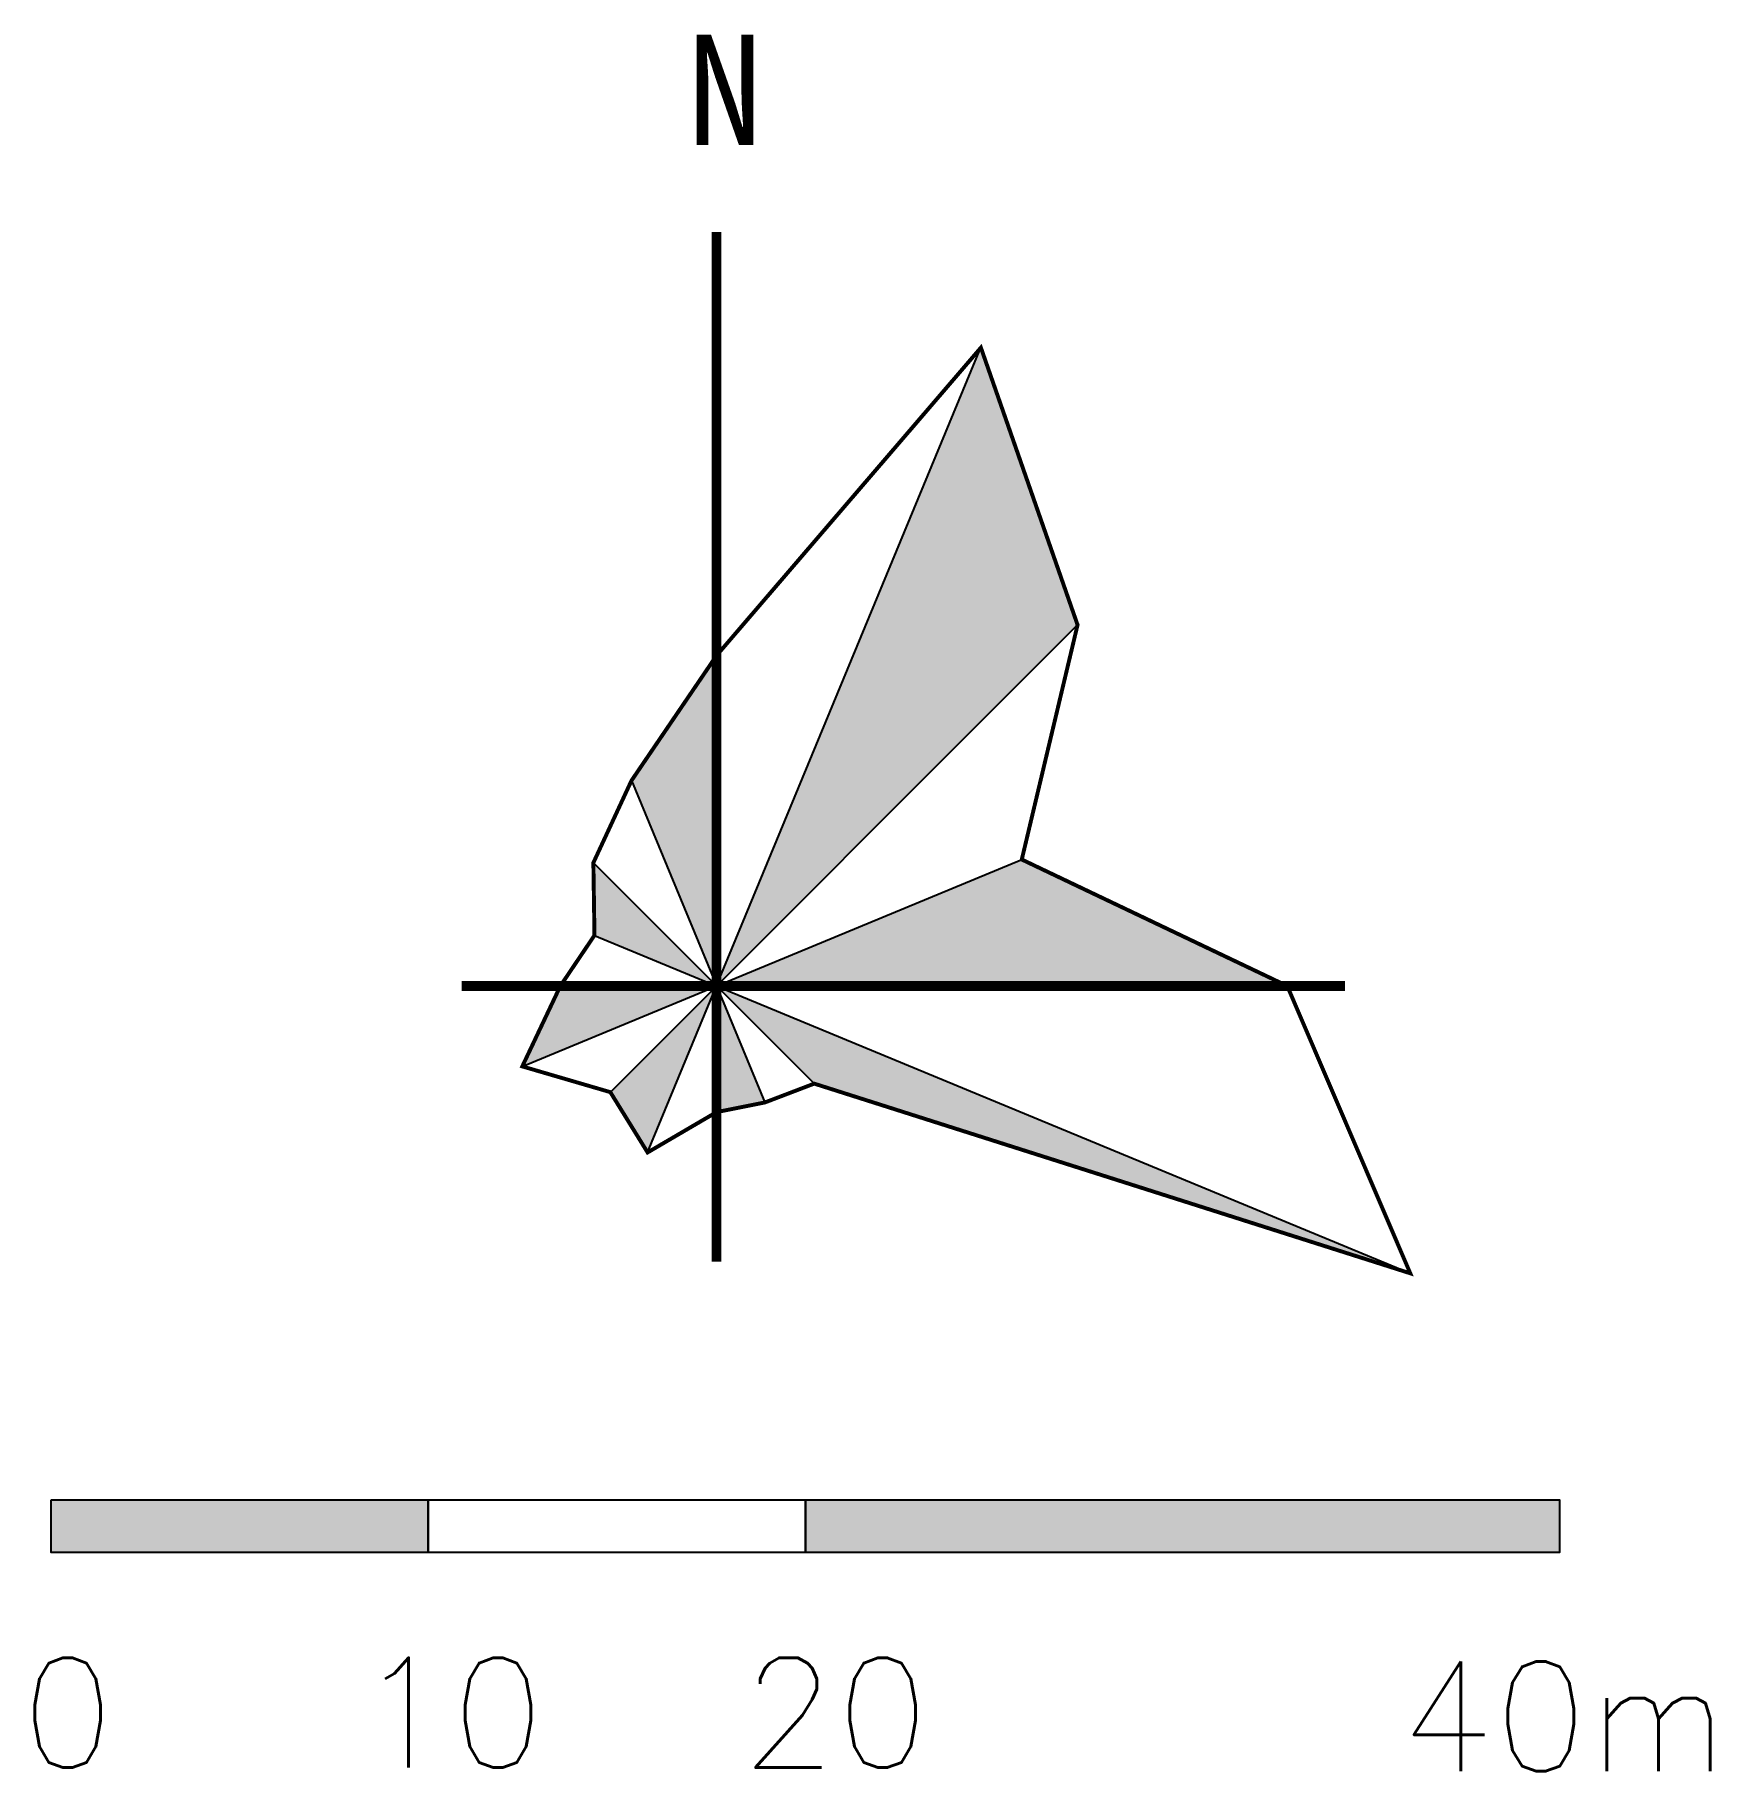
# Model space of a CAD drawing. Extents: x 134692056 to 134736491, y 39941693 to 39987741.
import ezdxf

# ---------------------------------------------------------------- set-up
doc = ezdxf.new("R2010")
doc.units = 0
doc.header["$LTSCALE"] = 2000
doc.header["$MEASUREMENT"] = 0
doc.layers.get('0').update_dxf_attribs({"linetype": 'CONTINUOUS'})
doc.styles.add('HH', font='txt.shx', dxfattribs={"bigfont": 'hztxt.shx'})
doc.styles.get("Standard").update_dxf_attribs({"font": 'txt', "bigfont": 'Hztxt'})

msp = doc.modelspace()

# ---------------------------------------------------------------- linework, layer by layer
for p, q in [((134708309, 39958102), (134717148, 39979443)), ((134707321, 39959701), (134719712, 39972092)), ((134707882, 39967963), (134711418, 39959427)), ((134704986, 39960384), (134718232, 39965870)), ((134706871, 39965784), (134712728, 39959927)), ((134706900, 39963859), (134728535, 39954897))]:
    msp.add_line(p, q)
at = {"const_width": 260}
for points in [[(134710138, 39982509), (134710138, 39955207)], [(134703382, 39962517), (134726804, 39962517)]]:
    msp.add_lwpolyline(points, dxfattribs=at)
at = {"const_width": 104}
msp.add_lwpolyline([(134710138, 39971279), (134717148, 39979443), (134719712, 39972092), (134718232, 39965870), (134725272, 39962517), (134728535, 39954897), (134712728, 39959927), (134711418, 39959427), (134710138, 39959172), (134708309, 39958102), (134707321, 39959701), (134704986, 39960384), (134705996, 39962517), (134706900, 39963859), (134706871, 39965784), (134707882, 39967963)], close=True, dxfattribs=at)
for points in [[(134692494, 39948894), (134702494, 39948894), (134702494, 39947494), (134692494, 39947494)], [(134702494, 39948894), (134712494, 39948894), (134712494, 39947494), (134702494, 39947494)], [(134712494, 39948894), (134732494, 39948894), (134732494, 39947494), (134712494, 39947494)]]:
    msp.add_lwpolyline(points, close=True)
for points in [[(134717148, 39979443), (134710138, 39962517), (134719712, 39972092)], [(134707882, 39967963), (134710138, 39962517), (134710138, 39971279)], [(134710138, 39962517), (134706900, 39963859), (134706871, 39965784)], [(134710138, 39962517), (134718232, 39965870), (134725272, 39962517)], [(134710138, 39962517), (134705996, 39962517), (134704986, 39960384)], [(134710138, 39962517), (134707321, 39959701), (134708309, 39958102)], [(134710138, 39962517), (134710138, 39959172), (134711418, 39959427)], [(134710138, 39962517), (134712728, 39959927), (134728535, 39954897)], [(134692494, 39948894), (134702494, 39948894), (134692494, 39947494), (134702494, 39947494)], [(134712494, 39948894), (134732494, 39948894), (134712494, 39947494), (134732494, 39947494)], [(134692494, 39947494), (134702494, 39947494), (134712494, 39947494), (134732494, 39947494)]]:
    msp.add_solid(points)

# ---------------------------------------------------------------- texts
at = {"style": 'HH'}
msp.add_text('40m', height=2911.1, dxfattribs=at).set_placement((134728256, 39941693))
at = {"insert": (134709366, 39987741), "char_height": 2925, "width": 3500, "attachment_point": 1}
msp.add_mtext('\\f黑体|b0|i0|c134|p2;N', dxfattribs=at)
at = {"width": 22810.69, "attachment_point": 1, "style": 'HH'}
for s, insert, char_height in [('0', (134691682, 39944702), 2911), ('10', (134700598, 39944702), 2911.1), ('20', (134710799, 39944702), 2911.1)]:
    msp.add_mtext(s, dxfattribs=dict(at, insert=insert, char_height=char_height))

doc.saveas('drawing.dxf')
